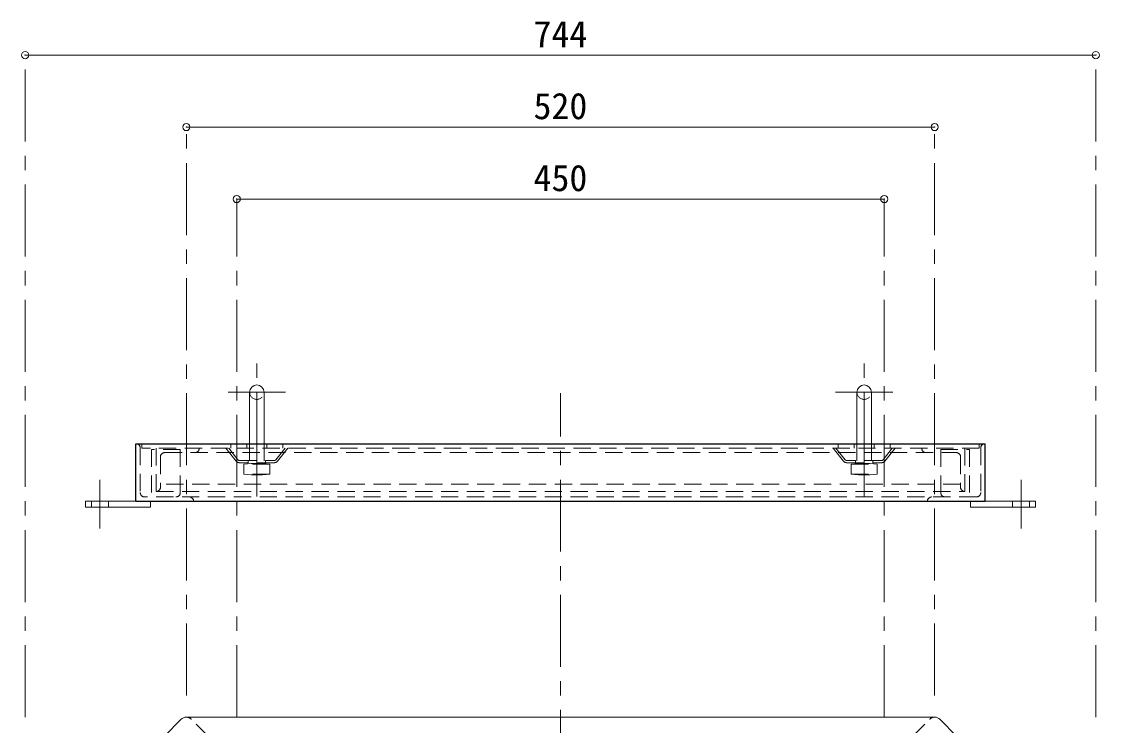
# Model space of a CAD drawing. Units: millimetres at full size, sheet at 1:10. Extents: x -2094 to 1956, y -1414 to 1396.
# Drawn here: x 82 to 831, y -544 to -55 of the extents above; entities that cross this region are included whole.
import ezdxf
from ezdxf.enums import TextEntityAlignment as Align

# ---------------------------------------------------------------- set-up
doc = ezdxf.new("R2010")
doc.units = ezdxf.units.MM
doc.header["$LTSCALE"] = 10
doc.header["$PDMODE"] = 32
doc.header["$PDSIZE"] = 5
doc.linetypes.add('CHAIN1', pattern=[8, 5, -1, 1, -1])
doc.linetypes.add('DASHED1', pattern=[1.8, 1.2, -0.6])
doc.layers.add('0-0_ﾚｲﾔ1', color=4, linetype='Continuous', lineweight=9)
doc.styles.add('ＭＳ ゴシック', font='')
doc.styles.get('ＭＳ ゴシック').set_extended_font_data('MS Gothic')

msp = doc.modelspace()

# ---------------------------------------------------------------- linework, layer by layer
at = {"layer": '0-0_ﾚｲﾔ1'}
for p, q in [((828.31, -78.67), (84.31, -78.67)), ((196.31, -128.67), (716.31, -128.67)), ((681.31, -178.67), (231.31, -178.67)), ((240.31, -312.87), (240.31, -348.67)), ((250.31, -312.87), (250.31, -348.67)), ((662.31, -312.87), (662.31, -348.67)), ((672.31, -312.87), (672.31, -348.67)), ((161.31, -388.67), (126.31, -388.67)), ((126.31, -392.67), (126.31, -388.67)), ((171.31, -392.67), (171.31, -388.67)), ((741.31, -392.67), (741.31, -388.67)), ((751.31, -388.67), (786.31, -388.67)), ((171.31, -392.67), (126.31, -392.67))]:
    msp.add_line(p, q, dxfattribs=at)
at = {"layer": '0-0_ﾚｲﾔ1', "linetype": 'CHAIN1'}
for p, q in [((84.31, -538.67), (84.31, -78.67)), ((828.31, -538.67), (828.31, -78.67)), ((196.31, -523.67), (196.31, -128.67)), ((716.31, -523.67), (716.31, -128.67)), ((231.31, -538.67), (231.31, -178.67)), ((681.31, -538.67), (681.31, -178.67)), ((245.31, -362.87), (245.31, -292.87)), ((667.31, -362.87), (667.31, -292.87)), ((225.31, -312.87), (265.31, -312.87)), ((456.31, -1143.67), (456.31, -313.67)), ((687.31, -312.87), (647.31, -312.87)), ((136.31, -407.67), (136.31, -373.67)), ((245.31, -385.37), (245.31, -369.87)), ((667.31, -385.37), (667.31, -369.87)), ((776.31, -407.67), (776.31, -373.67))]:
    msp.add_line(p, q, dxfattribs=at)
at = {"layer": '0-0_ﾚｲﾔ1', "color": 5, "lineweight": 25}
for p, q in [((161.31, -348.67), (751.31, -348.67)), ((161.31, -388.67), (161.31, -348.67)), ((751.31, -388.67), (751.31, -348.67)), ((161.31, -388.67), (751.31, -388.67))]:
    msp.add_line(p, q, dxfattribs=at)
at = {"layer": '0-0_ﾚｲﾔ1', "color": 7, "linetype": 'DASHED1', "lineweight": 18}
for p, q in [((164.31, -351.67), (164.31, -382.67)), ((748.31, -351.67), (748.31, -382.67)), ((745.31, -385.67), (167.31, -385.67))]:
    msp.add_line(p, q, dxfattribs=at)
at = {"layer": '0-0_ﾚｲﾔ1', "linetype": 'DASHED1'}
for p, q in [((165.31, -348.67), (165.31, -351.87)), ((747.31, -351.87), (165.31, -351.87)), ((175.31, -351.87), (175.31, -385.67)), ((230.91, -360.74), (223.81, -351.87)), ((232.08, -359.8), (225.73, -351.87)), ((227.31, -348.67), (227.31, -351.87)), ((238.31, -348.67), (238.31, -351.87)), ((240.31, -348.67), (240.31, -362.47)), ((250.31, -348.67), (250.31, -362.47)), ((252.31, -348.67), (252.31, -351.87)), ((258.54, -359.8), (264.89, -351.87)), ((259.71, -360.74), (266.81, -351.87)), ((263.31, -348.67), (263.31, -351.87)), ((652.91, -360.74), (645.81, -351.87)), ((654.08, -359.8), (647.73, -351.87)), ((649.31, -348.67), (649.31, -351.87)), ((660.31, -348.67), (660.31, -351.87)), ((662.31, -348.67), (662.31, -362.47)), ((672.31, -348.67), (672.31, -362.47)), ((674.31, -348.67), (674.31, -351.87)), ((680.54, -359.8), (686.89, -351.87)), ((681.71, -360.74), (688.81, -351.87)), ((685.31, -348.67), (685.31, -351.87)), ((737.31, -351.87), (737.31, -385.67)), ((747.31, -348.67), (747.31, -351.87)), ((178.31, -357.87), (178.31, -378.87)), ((181.31, -354.87), (731.31, -354.87)), ((192.11, -382.67), (192.11, -352.67)), ((720.51, -382.67), (720.51, -352.67)), ((734.31, -357.87), (734.31, -378.87)), ((233.25, -360.37), (257.37, -360.37)), ((257.37, -361.87), (233.25, -361.87)), ((236.31, -362.87), (241.31, -362.37)), ((236.31, -369.87), (236.31, -362.87)), ((254.31, -362.87), (236.31, -362.87)), ((239.31, -360.37), (239.31, -361.87)), ((241.31, -362.37), (245.31, -362.87)), ((249.31, -362.37), (241.31, -362.37)), ((245.31, -362.87), (249.31, -362.37)), ((245.31, -362.87), (245.31, -369.87)), ((249.31, -362.37), (254.31, -362.87)), ((251.31, -360.37), (251.31, -361.87)), ((254.31, -369.87), (254.31, -362.87)), ((679.37, -360.37), (655.25, -360.37)), ((655.25, -361.87), (679.37, -361.87)), ((663.31, -362.37), (658.31, -362.87)), ((658.31, -362.87), (676.31, -362.87)), ((658.31, -369.87), (658.31, -362.87)), ((661.31, -360.37), (661.31, -361.87)), ((663.31, -362.37), (671.31, -362.37)), ((667.31, -362.87), (663.31, -362.37)), ((671.31, -362.37), (667.31, -362.87)), ((667.31, -362.87), (667.31, -369.87)), ((676.31, -362.87), (671.31, -362.37)), ((673.31, -360.37), (673.31, -361.87)), ((676.31, -369.87), (676.31, -362.87)), ((241.31, -370.37), (236.31, -369.87)), ((254.31, -369.87), (236.31, -369.87)), ((245.31, -369.87), (241.31, -370.37)), ((249.31, -370.37), (241.31, -370.37)), ((249.31, -370.37), (245.31, -369.87)), ((254.31, -369.87), (249.31, -370.37)), ((658.31, -369.87), (663.31, -370.37)), ((658.31, -369.87), (676.31, -369.87)), ((663.31, -370.37), (667.31, -369.87)), ((663.31, -370.37), (671.31, -370.37)), ((667.31, -369.87), (671.31, -370.37)), ((671.31, -370.37), (676.31, -369.87)), ((175.31, -381.87), (737.31, -381.87)), ((734.31, -376.87), (178.31, -376.87)), ((130.31, -392.67), (130.31, -388.67)), ((142.31, -392.67), (142.31, -388.67)), ((770.31, -392.67), (770.31, -388.67)), ((782.31, -392.67), (782.31, -388.67)), ((211.63, -552.16), (199.88, -540.17)), ((700.99, -552.16), (712.74, -540.17))]:
    msp.add_line(p, q, dxfattribs=at)
at = {"layer": '0-0_ﾚｲﾔ1', "color": 7, "lineweight": 18}
for p, q in [((196.31, -538.67), (716.31, -538.67)), ((180.99, -552.16), (192.74, -540.17)), ((731.63, -552.16), (719.88, -540.17))]:
    msp.add_line(p, q, dxfattribs=at)
at = {"layer": '0-0_ﾚｲﾔ1', "linetype": 'DASHED1'}
for points in [[(192.11, -352.67), (172.11, -352.67), (172.11, -385.67)], [(720.51, -352.67), (740.51, -352.67), (740.51, -385.67)]]:
    msp.add_lwpolyline(points, dxfattribs=at)
at = {"layer": '0-0_ﾚｲﾔ1'}
msp.add_lwpolyline([(741.31, -392.67), (786.31, -392.67), (786.31, -388.67)], dxfattribs=at)
for centre in [(245.31, -312.87), (667.31, -312.87)]:
    msp.add_arc(centre, 5, 0, 180, dxfattribs=at)
at = {"layer": '0-0_ﾚｲﾔ1', "linetype": 'DASHED1'}
for centre, radius, start, end in [((245.31, -312.87), 5, 180, 0), ((667.31, -312.87), 5, 180, 0), ((202.31, -351.87), 3, 270, 0), ((710.31, -351.87), 3, 180, 270), ((181.31, -357.87), 3, 90, 180), ((731.31, -357.87), 3, 0, 90), ((233.25, -358.87), 3, 218.65981, 270), ((233.25, -358.87), 1.5, 218.65981, 270), ((257.37, -358.87), 1.5, 270, 321.34019), ((257.37, -358.87), 3, 270, 321.34019), ((655.25, -358.87), 3, 218.65981, 270), ((655.25, -358.87), 1.5, 218.65981, 270), ((679.37, -358.87), 1.5, 270, 321.34019), ((679.37, -358.87), 3, 270, 321.34019), ((175.31, -378.87), 3, 270, 0), ((737.31, -378.87), 3, 180, 270), ((189.11, -382.67), 3, 270, 0), ((723.51, -382.67), 3, 180, 270), ((196.31, -543.67), 5, 44.3947, 90), ((716.31, -543.67), 5, 90, 135.6053)]:
    msp.add_arc(centre, radius, start, end, dxfattribs=at)
at = {"layer": '0-0_ﾚｲﾔ1', "color": 7, "linetype": 'DASHED1', "lineweight": 18}
for centre, start, end in [((161.31, -351.67), 0, 90), ((751.31, -351.67), 90, 180), ((167.31, -382.67), 180, 270), ((198.31, -388.67), 0, 90), ((714.31, -388.67), 90, 180), ((745.31, -382.67), 270, 0)]:
    msp.add_arc(centre, 3, start, end, dxfattribs=at)
at = {"layer": '0-0_ﾚｲﾔ1', "color": 7, "lineweight": 18}
for centre, start, end in [((196.31, -543.67), 90, 135.6053), ((716.31, -543.67), 44.3947, 90)]:
    msp.add_arc(centre, 5, start, end, dxfattribs=at)
at = {"layer": '0-0_ﾚｲﾔ1', "color": 1}
for p in [(84.31, -78.67), (828.31, -78.67), (196.31, -128.67), (716.31, -128.67), (231.31, -178.67), (681.31, -178.67)]:
    msp.add_point(p, dxfattribs=at)

# ---------------------------------------------------------------- texts
at = {"layer": '0-0_ﾚｲﾔ1', "color": 7, "style": 'ＭＳ ゴシック'}
for s, p in [('744', (437.56, -78.67)), ('520', (437.56, -128.67)), ('450', (437.56, -178.67))]:
    msp.add_text(s, height=18.33, dxfattribs=at).set_placement(p, align=Align.BOTTOM_LEFT)

doc.saveas('drawing.dxf')
